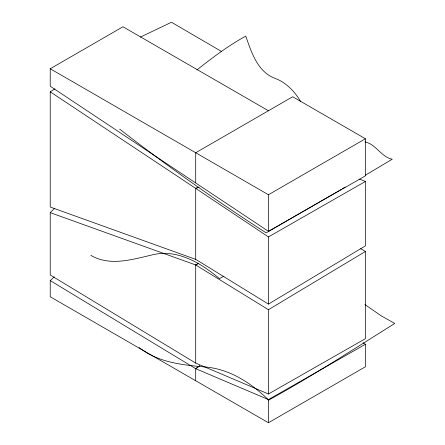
<?xml version="1.0" encoding="UTF-8"?>
<svg xmlns="http://www.w3.org/2000/svg" width="445" height="445" viewBox="0 0 445 445"><rect width="100%" height="100%" fill="white"/><g stroke="black" fill="none" stroke-linecap="round" stroke-linejoin="round"><path stroke-width="0.67" d="M360.656 248.666L365.423 251.47L365.423 338.667L268.441 393.986L195.705 363.092L50.229 274.988L50.229 212.643L54.679 208.271M363.098 342.756L365.423 344.269L365.423 366.758L268.441 422.75L50.229 296.765L50.229 280.589L54.268 276.818M196.84 70.004C212.387 57.683 228.302 45.657 245.762 36.145C251.431 52.165 257.499 71.862 275.06 78.387C286.285 82.481 294.696 91.542 300.692 101.599M195.705 380.753L195.705 368.688L199.605 365.807M50.229 280.589L195.705 368.688L199.621 365.846M359.632 179.113L365.423 181.449L365.423 245.868L268.441 304.102L195.705 259.357L50.229 207.042L50.229 91.831L54.88 88.861M268.441 393.986L268.441 309.703L365.423 251.47M365.351 175.23L392.245 159.215C381.126 157.018 376.053 144.147 364.906 141.894M336.77 192.001L266.166 232.857C215.814 200.478 166.986 165.824 119.683 129.133M337.332 191.673L339.012 190.683M340.136 190.026L341.254 189.37M342.377 188.713L345.175 187.072M195.705 363.092L195.705 264.959L198.698 263.218L195.705 264.959L50.229 212.643M195.705 182.795L195.705 152.746L292.688 96.754L365.423 138.751L365.423 175.847L268.441 231.322L50.229 86.235L50.229 68.758L122.965 26.761L268.441 110.755M50.229 68.758L268.441 194.743L365.423 138.751M268.441 304.102L268.441 236.924L365.423 181.449M195.705 368.688L268.441 399.588L365.423 344.269M223.924 276.161L219.446 278.615C200.823 262.989 177.054 248.516 151.756 254.996C131.942 259.569 109.865 266.505 90.841 255.341M140.375 37.102L171.459 22.25L221.538 51.475M195.705 259.357L195.705 188.391L198.948 187.161L195.705 188.391L50.229 91.831M195.705 264.959L268.441 309.703M139.129 347.528C158.515 362.925 183.635 365.106 207.32 367.181C231.178 369.851 251.887 383.712 268.691 400.111C311.795 376.375 353.08 349.542 394.771 323.459L381.137 315.783L364.872 304.519M195.705 188.391L268.441 236.924M268.441 194.743L268.441 231.322M268.441 399.588L268.441 422.75"/></g></svg>
